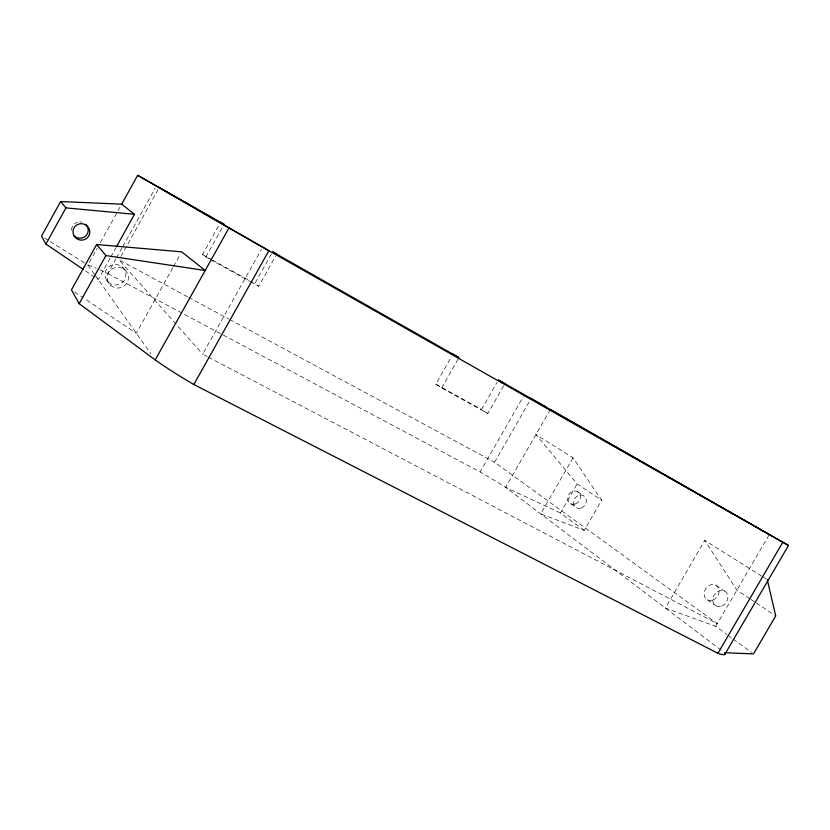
<?xml version="1.0" encoding="UTF-8"?>
<svg xmlns="http://www.w3.org/2000/svg" width="830" height="830" viewBox="0 0 830 830"><rect width="100%" height="100%" fill="white"/><g stroke="black" fill="none" stroke-linecap="round" stroke-linejoin="round"><path stroke-width="0.62" stroke-dasharray="4.15 3.11" d="M94.547 274.367L87.918 265.009L97.297 248.108M100.42 242.474L120.423 206.411M110.1 258.182L98.231 279.554L96.093 278.112M110.722 257.061L115.723 248.066M99.745 269.792A66.234 4.814 28.8 0 1 107.796 273.537L115.91 258.929M116.532 257.808L122.145 247.703M122.767 246.572L155.22 188.171M120.9 256.48L157.97 189.78M172.879 267.665L136.307 333.255L84.224 298.395M173.512 266.544L180.442 254.105M209.202 258.867L202.541 254.561L218.695 225.636M205.83 256.989L224.079 224.328M207.261 356.61L202.665 354.202L261.388 249.425M271.358 254.011L254.8 283.528L258.701 286.288L275.467 256.397M503.613 385.888L487.812 413.527L441.664 387.952L435.843 384.155L451.655 356.381M441.664 387.952L458.938 357.606M487.812 413.527L481.556 409.491L497.16 382.163M223.156 335.009L480.155 471.969L523.087 396.958M208.413 357.211L717.296 623.662L494.607 462.248L530.443 399.666M550.321 409.47L505.646 487.366L723.501 651.944M573.011 457.766L540.735 513.874L584.237 530.37L601.626 500.231L573.011 457.766L535.952 434.526L577.14 483.952L601.626 500.231M584.237 530.37L560.416 512.982L577.14 483.952M761.774 576.145L704.743 540.372L665.38 608.048L715.761 626.36L726.987 634.545M715.761 626.36L769.306 534.551M560.416 512.982L505.646 487.366A58.546 3.953 29.9 0 0 480.155 471.969M107.796 273.537L222.015 334.407M187.518 296.777L119.022 259.863L202.665 354.202M188.659 297.389L228.613 318.917M229.754 319.54L494.607 462.248M202.541 254.561L211.432 259.489M212.553 260.101L252.579 282.293M435.843 384.155L481.556 409.491M210.332 259.489L249.695 281.308M250.826 281.93L258.701 286.288M44.737 238.169L49.053 240.845M50.132 241.52L85.76 263.67M762.874 576.829L766.163 578.894M749.853 598.721L736.916 590.12L704.743 540.372M750.932 599.436L755.248 602.31M756.327 603.026L774.66 615.206M74.659 291.994L83.166 297.68M577.556 491.63L583.469 495.635M715.865 585.171L724.673 591.116M85.417 270.87L95.025 277.386M570.625 503.654L576.476 507.763M707.357 599.768L716.062 605.879M728.003 635.292L732.081 638.27M733.108 639.007L751.461 652.411M122.705 267.343L125.174 270.175M106.562 280.104L108.813 283.113M95.284 275.404L150.853 353.756M71.577 230.221A8.352 8.124 18.6 0 1 77.512 222.253M79.659 221.952A8.352 8.124 18.6 0 1 81.828 222.201M87.918 265.009A66.234 4.814 28.8 0 1 96.207 268.235M581.28 508.043A7.014 6.101 -55.2 0 0 584.735 496.599A7.014 6.101 -55.2 0 0 573.862 500.438A7.014 6.101 -55.2 0 0 581.28 508.043M575.398 503.935A6.941 6.059 -55.2 0 0 578.811 492.595A6.941 6.059 -55.2 0 0 568.031 496.392A6.941 6.059 -55.2 0 0 575.398 503.935M712.949 599.966A8.466 7.003 -55.1 0 0 717.317 586.271A8.466 7.003 -55.1 0 0 704.525 591.136A8.466 7.003 -55.1 0 0 712.949 599.966M721.706 606.076A8.559 7.055 -55.1 0 0 726.136 592.236A8.559 7.055 -55.1 0 0 713.209 597.164A8.559 7.055 -55.1 0 0 721.706 606.076M108.253 282.159A10.468 10.251 1.8 0 0 125.652 277.168A10.468 10.251 1.8 0 0 112.517 264.905A10.468 10.251 1.8 0 0 108.253 282.159M110.525 285.198A10.614 10.385 0.5 0 0 128.152 280.125A10.614 10.385 0.5 0 0 114.851 267.717A10.614 10.385 0.5 0 0 110.525 285.198"/><path stroke-width="1.25" d="M116.345 246.935L134.46 214.316L121.678 204.159L60.621 201.545L41.5 236.156L45.92 244.062L83.28 269.418M45.92 244.062L65.933 207.874L134.46 214.316M96.633 244.497L105.908 255.567L205.186 270.487L181.708 251.843L96.633 244.497L71.473 289.857L79.192 303.687L155.21 359.919A91.082 9.441 28.9 0 0 193.836 384.518L717.909 653.293A80.334 6.899 30.8 0 0 724.974 653.739M121.678 204.159L137.687 175.296L224.079 224.328L220.562 222.295M79.192 303.687L105.908 255.567M155.21 359.919L228.924 228.022L137.687 175.296M193.836 384.518L268.847 250.743L228.924 228.022M717.909 653.293L782.794 542.249L788.5 545.445L724.808 654.403M724.517 652.712L753.505 653.895L775.739 615.922L767.262 579.589M546.358 407.219L498.405 379.984L504.879 383.678M782.794 542.249L262.654 247.174L159.225 187.518M550.321 409.47L788.5 545.445M531.086 398.545L769.306 534.551M452.91 354.161L458.938 357.606L272.582 251.822L276.712 254.188M60.621 201.545L65.933 207.874M85.625 224.266A8.352 8.124 18.6 0 1 85.978 235.772A8.352 8.124 18.6 0 1 74.212 235.948M74.223 236.135A8.435 8.217 18.1 0 0 88.8 235.928A8.435 8.217 18.1 0 0 81.122 223.685A8.435 8.217 18.1 0 0 74.223 236.135"/></g></svg>
